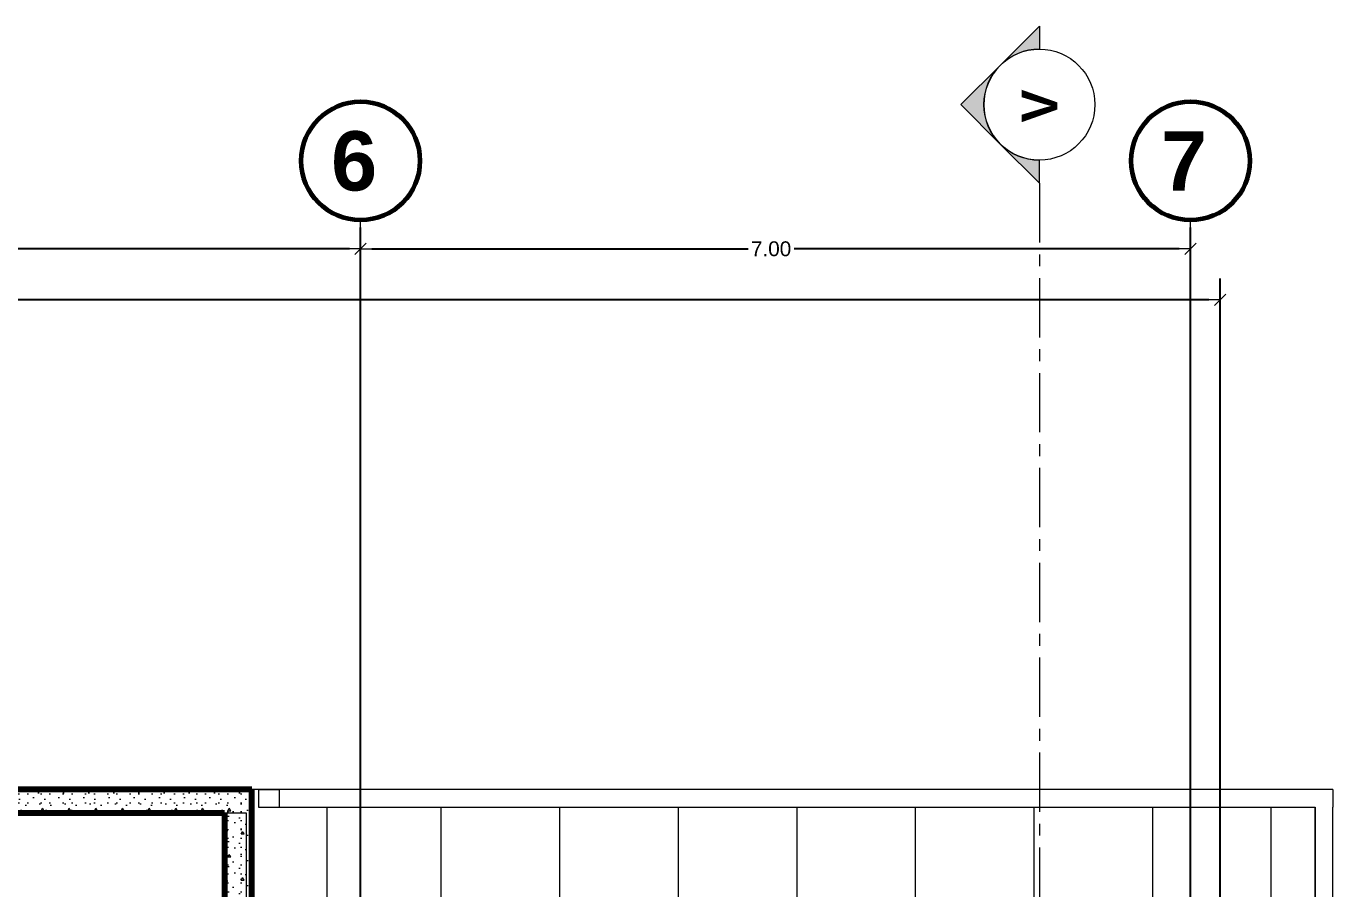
# Model space of a CAD drawing. Header units: inches. Extents: x -38 to 5698, y -33 to 92.
# Drawn here: x 134 to 145.02, y 40.26 to 47.54 of the extents above; entities that cross this region are included whole.
import ezdxf

# ---------------------------------------------------------------- set-up
doc = ezdxf.new("R2010")
doc.units = ezdxf.units.IN
doc.header["$MEASUREMENT"] = 0
doc.set_wipeout_variables(frame=1)
doc.header["$PDMODE"] = 1
doc.linetypes.add('Punto & Raya', pattern=[0.65, 0.5, -0.075, 0, -0.075])
doc.linetypes.add('Wipeout_Contour', pattern=[1, 0, -1])
for name, color, linetype in [('02 _ ARQ _ ALB _ Cotas Ejes', 7, 'Continuous'), ('02 _ ARQ _ ALB _ Ejes Generales', 7, 'Continuous'), ('02 _ ARQ _ ZON _ Espacio.3D', 7, 'Continuous'), ('08 _ STR _ EXT _ 07 Losa Aligerada', 7, 'Continuous'), ('08 _ STR _ EXT _ 08 Placas Inclinadas', 7, 'Continuous'), ('Dibujo 2D - General', 7, 'Continuous'), ('Estructura - 04 MURO', 253, 'Continuous'), ('Marcador - Secciones', 251, 'Continuous')]:
    doc.layers.add(name, color=color, linetype=linetype)
doc.styles.add('Estilo_Generado_1', font='swisseb.ttf')
doc.styles.add('Estilo_Generado_4', font='swisse.ttf')
doc.dimstyles.new('Estilo_Generado__15', dxfattribs={"dimtxt": 0.125, "dimasz": 0.095, "dimexe": 0.18, "dimexo": 0.003, "dimgap": 0, "dimtad": 0, "dimtih": 1, "dimtoh": 1, "dimzin": 0, "dimdsep": 46, "dimtxsty": 'Estilo_Generado_4', "dimblk": 'ARROWHEAD_6', "dimblk1": 'ARROWHEAD_6', "dimblk2": 'ARROWHEAD_6', "dimcen": 0.09, "dimclrd": 144, "dimclre": 144, "dimclrt": 7, "dimadec": 0, "dimazin": 0, "dimtfac": 1, "dimtdec": 4, "dimtmove": 0, "dimatfit": 3, "dimfxl": 1, "dimtolj": 1, "dimtzin": 0, "dimarcsym": 0})
pattern_1 = [(0, (92.5, 3e-09), (0, 0.3897114), [0.024375, -0.200625]), (0, (92.6125, 0.19486), (0, 0.3897114), [0.024375, -0.200625]), (60, (92.5, 3e-09), (-0.3375, 0.1948557), [0.024375, -0.200625]), (60, (92.725, 3e-09), (-0.3375, 0.1948557), [0.024375, -0.200625]), (120, (92.5244, 3e-09), (0.3375, 0.1948557), [0.024375, -0.200625]), (120, (92.7494, 3e-09), (0.3375, 0.1948557), [0.024375, -0.200625]), (0, (92.500015, 0.0375), (0, 0.075), [0, -0.075, 0, -0.1125]), (45, (92.537515, 0.0375), (-0.05303301, 0.05303301), [0, -0.05625, 0, -0.09375])]

# ---------------------------------------------------------------- blocks, each defined once
blk = doc.blocks.new('ARROWHEAD_6')
at = {"color": 0, "linetype": 'Continuous', "lineweight": 0}
for p, q in [((0, 0), (-1, 0)), ((-0.5, -0.5), (0.5, 0.5))]:
    blk.add_line(p, q, dxfattribs=at)
blk = doc.blocks.new('*D84', base_point=(804.059, 0))
at = {"layer": '02 _ ARQ _ ALB _ Cotas Ejes', "color": 144, "linetype": 'Continuous', "lineweight": -2, "transparency": 16777216}
for p, q in [((129.82, 39.653), (129.82, 45.838)), ((136.82, 39.653), (136.82, 45.838)), ((129.915, 45.658), (133.089, 45.658)), ((136.725, 45.658), (133.476, 45.658))]:
    blk.add_line(p, q, dxfattribs=at)
at = {"layer": 'Defpoints', "color": 0, "linetype": 'Continuous', "transparency": 16777216}
for p in [(136.82, 45.658), (129.82, 39.65), (136.82, 39.65)]:
    blk.add_point(p, dxfattribs=at)
at = {"layer": '02 _ ARQ _ ALB _ Cotas Ejes', "color": 144, "linetype": 'Continuous', "lineweight": -2, "transparency": 16777216, "xscale": 0.095, "yscale": 0.095, "zscale": 0.095, "rotation": 180}
blk.add_blockref('ARROWHEAD_6', (129.82, 45.658), dxfattribs=at)
at = {"layer": '02 _ ARQ _ ALB _ Cotas Ejes', "color": 144, "linetype": 'Continuous', "lineweight": -2, "transparency": 16777216, "xscale": 0.095, "yscale": 0.095, "zscale": 0.095}
blk.add_blockref('ARROWHEAD_6', (136.82, 45.658), dxfattribs=at)
at = {"layer": '02 _ ARQ _ ALB _ Cotas Ejes', "color": 7, "linetype": 'Continuous', "lineweight": 13, "transparency": 16777216, "insert": (133.282, 45.658), "char_height": 0.125, "attachment_point": 5, "style": 'Estilo_Generado_4'}
blk.add_mtext('\\A1;7.00', dxfattribs=at)
blk = doc.blocks.new('*D85', base_point=(804.059, 0))
at = {"layer": '02 _ ARQ _ ALB _ Cotas Ejes', "color": 144, "linetype": 'Continuous', "lineweight": -2, "transparency": 16777216}
for p, q in [((136.82, 39.653), (136.82, 45.838)), ((143.82, 39.653), (143.82, 45.838)), ((136.915, 45.658), (140.089, 45.658)), ((143.725, 45.658), (140.476, 45.658))]:
    blk.add_line(p, q, dxfattribs=at)
at = {"layer": 'Defpoints', "color": 0, "linetype": 'Continuous', "transparency": 16777216}
for p in [(143.82, 45.658), (136.82, 39.65), (143.82, 39.65)]:
    blk.add_point(p, dxfattribs=at)
at = {"layer": '02 _ ARQ _ ALB _ Cotas Ejes', "color": 144, "linetype": 'Continuous', "lineweight": -2, "transparency": 16777216, "xscale": 0.095, "yscale": 0.095, "zscale": 0.095, "rotation": 180}
blk.add_blockref('ARROWHEAD_6', (136.82, 45.658), dxfattribs=at)
at = {"layer": '02 _ ARQ _ ALB _ Cotas Ejes', "color": 144, "linetype": 'Continuous', "lineweight": -2, "transparency": 16777216, "xscale": 0.095, "yscale": 0.095, "zscale": 0.095}
blk.add_blockref('ARROWHEAD_6', (143.82, 45.658), dxfattribs=at)
at = {"layer": '02 _ ARQ _ ALB _ Cotas Ejes', "color": 7, "linetype": 'Continuous', "lineweight": 13, "transparency": 16777216, "insert": (140.282, 45.658), "char_height": 0.125, "attachment_point": 5, "style": 'Estilo_Generado_4'}
blk.add_mtext('\\A1;7.00', dxfattribs=at)
blk = doc.blocks.new('*D86', base_point=(804.059, 0))
at = {"layer": '02 _ ARQ _ ALB _ Cotas Ejes', "color": 144, "linetype": 'Continuous', "lineweight": -2, "transparency": 16777216}
for p, q in [((101.57, 39.903), (101.57, 45.409)), ((144.07, 39.903), (144.07, 45.409)), ((101.665, 45.229), (122.52, 45.229)), ((143.975, 45.229), (123.025, 45.229))]:
    blk.add_line(p, q, dxfattribs=at)
at = {"layer": 'Defpoints', "color": 0, "linetype": 'Continuous', "transparency": 16777216}
for p in [(144.07, 45.229), (101.57, 39.9), (144.07, 39.9)]:
    blk.add_point(p, dxfattribs=at)
at = {"layer": '02 _ ARQ _ ALB _ Cotas Ejes', "color": 144, "linetype": 'Continuous', "lineweight": -2, "transparency": 16777216, "xscale": 0.095, "yscale": 0.095, "zscale": 0.095, "rotation": 180}
blk.add_blockref('ARROWHEAD_6', (101.57, 45.229), dxfattribs=at)
at = {"layer": '02 _ ARQ _ ALB _ Cotas Ejes', "color": 144, "linetype": 'Continuous', "lineweight": -2, "transparency": 16777216, "xscale": 0.095, "yscale": 0.095, "zscale": 0.095}
blk.add_blockref('ARROWHEAD_6', (144.07, 45.229), dxfattribs=at)
at = {"layer": '02 _ ARQ _ ALB _ Cotas Ejes', "color": 7, "linetype": 'Continuous', "lineweight": 13, "transparency": 16777216, "insert": (122.773, 45.229), "char_height": 0.125, "attachment_point": 5, "style": 'Estilo_Generado_4'}
blk.add_mtext('\\A1;42.50', dxfattribs=at)

msp = doc.modelspace()

# ---------------------------------------------------------------- hatches: boundary and pattern name
at = {"layer": '08 _ STR _ EXT _ 08 Placas Inclinadas', "linetype": 'Continuous', "lineweight": 9}
h = msp.add_hatch(dxfattribs=at)
h.set_pattern_fill('HORMIGÓN_EN_MASA_0002', style=0, pattern_type=2)
h.set_pattern_definition(pattern_1)
h.paths.add_polyline_path([(131.051, 40.944), (131.686, 40.9), (133.68, 40.9), (135.672, 41.039), (135.672, 41.1), (131.051, 41.1)])
h = msp.add_hatch(dxfattribs=at)
h.set_pattern_fill('HORMIGÓN_EN_MASA_0002', style=0, pattern_type=2)
h.set_pattern_definition(pattern_1)
h.paths.add_polyline_path([(135.672, 40.9), (135.672, 41.039), (133.911, 40.916), (133.911, 40.9)])
at = {"layer": 'Marcador - Secciones', "linetype": 'Continuous', "lineweight": 13}
for points in [[(142.545, 47.536), (142.214, 47.205, -0.198912), (142.545, 47.342)], [(142.214, 47.205), (141.883, 46.874), (142.214, 46.542, -0.414214)], [(142.545, 46.211), (142.545, 46.405, -0.198912), (142.214, 46.542)]]:
    msp.add_hatch(color=7, dxfattribs=at).paths.add_polyline_path(points)

# ---------------------------------------------------------------- linework, layer by layer
at = {"layer": '02 _ ARQ _ ALB _ Ejes Generales', "color": 252, "linetype": 'Punto & Raya', "lineweight": 13}
for p, q in [((136.82, 44.9), (136.82, 45.9)), ((143.82, 44.9), (143.82, 45.9))]:
    msp.add_line(p, q, dxfattribs=at)
at = {"layer": '02 _ ARQ _ ALB _ Ejes Generales', "color": 7, "linetype": 'Continuous', "lineweight": 60}
for centre in [(136.82, 46.4), (143.82, 46.4)]:
    msp.add_circle(centre, 0.5, dxfattribs=at)
at = {"layer": '02 _ ARQ _ ZON _ Espacio.3D', "color": 254, "linetype": 'Continuous', "lineweight": 0, "flags": 128}
msp.add_lwpolyline([(131.206, 40.9), (131.206, 39.45), (135.857, 39.45), (135.857, 40.9)], close=True, dxfattribs=at)
at = {"layer": '08 _ STR _ EXT _ 07 Losa Aligerada', "color": 7, "linetype": 'Continuous', "lineweight": 18, "flags": 128}
msp.add_lwpolyline([(144.07, 26.75), (144.07, 29.7), (144.07, 29.7), (144.07, 35.2), (144.87, 35.2), (145.02, 35.2), (145.02, 41.1), (131.455, 41.1), (131.455, 40.8), (126.548, 40.8), (126.548, 40.5), (115.87, 40.5), (115.87, 43.874), (108.77, 43.874)], dxfattribs=at)
at = {"layer": '08 _ STR _ EXT _ 08 Placas Inclinadas', "color": 7, "linetype": 'Continuous', "lineweight": 80}
for q in [(133.911, 40.9), (133.911, 40.9), (135.672, 39.4)]:
    msp.add_line((135.672, 40.9), q, dxfattribs=at)
at = {"layer": '08 _ STR _ EXT _ 08 Placas Inclinadas', "color": 7, "linetype": 'Continuous', "lineweight": 80, "flags": 128}
msp.add_lwpolyline([(135.672, 41.1), (131.051, 41.1)], dxfattribs=at)
at = {"layer": 'Marcador - Secciones', "color": 7, "linetype": 'Continuous', "lineweight": 13, "flags": 128}
for points in [[(142.545, 47.536), (142.545, 47.342, 0.198912), (142.214, 47.205)], [(142.214, 47.205, 0.414214), (142.214, 46.542), (141.883, 46.874)], [(142.545, 46.211), (142.545, 46.405, -0.198912), (142.214, 46.542)]]:
    msp.add_lwpolyline(points, format="xyb", close=True, dxfattribs=at)
at = {"layer": 'Marcador - Secciones', "color": 7, "linetype": 'Continuous', "lineweight": 13}
msp.add_circle((142.545, 46.874), 0.468, dxfattribs=at)

# ---------------------------------------------------------------- texts
at = {"layer": '02 _ ARQ _ ALB _ Ejes Generales', "color": 7, "lineweight": 30, "char_height": 0.5, "attachment_point": 1, "style": 'Estilo_Generado_1'}
for s, insert in [('\\A1;{\\pql;\\pt0;\\fSwis721 Ex BT|b1|i0|c0|p34;6}', (136.571, 46.65)), ('\\A1;{\\pql;\\pt0;\\fSwis721 Ex BT|b1|i0|c0|p34;7}', (143.571, 46.65))]:
    msp.add_mtext(s, dxfattribs=dict(at, insert=insert))
at = {"layer": 'Marcador - Secciones', "color": 5, "lineweight": 25, "insert": (142.695, 46.723), "char_height": 0.3, "attachment_point": 7, "rotation": 90, "style": 'Estilo_Generado_1'}
msp.add_mtext('\\A1;{\\pql;\\pt0;\\fSwis721 Ex BT|b1|i0|c0|p34;V}', dxfattribs=at)

# ---------------------------------------------------------------- next in the draw order: wipeouts: each hides what was drawn before it
at = {"color": 254, "linetype": 'Wipeout_Contour', "lineweight": 0, "ltscale": 2546.529187}
msp.add_wipeout([(135.903, 41.1), (135.903, 41.056), (136.538, 41.1)], dxfattribs=at).dxf.layer = '08 _ STR _ EXT _ 08 Placas Inclinadas'
at = {"color": 254, "linetype": 'Wipeout_Contour', "lineweight": 0, "ltscale": 5123.845039}
msp.add_wipeout([(144.87, 35.2), (144.87, 40.95), (136.057, 40.95), (136.057, 39.9), (144.07, 39.9), (144.07, 35.2)], dxfattribs=at).dxf.layer = 'Dibujo 2D - General'

# ---------------------------------------------------------------- next in the draw order: hatches: boundary and pattern name
at = {"layer": '08 _ STR _ EXT _ 08 Placas Inclinadas', "linetype": 'Continuous', "lineweight": 9}
h = msp.add_hatch(dxfattribs=at)
h.set_pattern_fill('HORMIGÓN_EN_MASA_0002', style=0, pattern_type=2)
h.set_pattern_definition(pattern_1)
h.paths.add_polyline_path([(135.672, 41.039), (135.903, 41.056), (135.903, 41.1), (135.672, 41.1)])
at = {"layer": 'Dibujo 2D - General', "linetype": 'Continuous', "lineweight": 13}
h = msp.add_hatch(dxfattribs=at)
h.set_pattern_fill('CEMENTO_PULIDO_Y_BRUÑADO_FA', color=251, style=0, pattern_type=2)
h.set_pattern_definition([(0, (92.5, 3e-09), (0, 1), []), (90, (92.5, 3e-09), (-1, 0), [])])
h.paths.add_polyline_path([(144.87, 35.2), (144.87, 40.95), (136.057, 40.95), (136.057, 39.9), (144.07, 39.9), (144.07, 35.2)])

# ---------------------------------------------------------------- next in the draw order: linework, layer by layer
at = {"layer": 'Dibujo 2D - General', "color": 251, "linetype": 'Continuous', "lineweight": 13, "flags": 128}
msp.add_lwpolyline([(144.87, 35.2), (144.87, 40.95), (136.057, 40.95), (136.057, 39.9), (144.07, 39.9), (144.07, 35.2)], close=True, dxfattribs=at)

# ---------------------------------------------------------------- next in the draw order: wipeouts: each hides what was drawn before it
at = {"color": 254, "linetype": 'Wipeout_Contour', "lineweight": 0, "ltscale": 5092.408922}
msp.add_wipeout([(135.903, 39.4), (136.17, 39.4), (136.17, 39.9), (136.538, 39.9), (136.538, 41.1), (135.903, 41.056)], dxfattribs=at).dxf.layer = '08 _ STR _ EXT _ 08 Placas Inclinadas'
at = {"color": 254, "linetype": 'Wipeout_Contour', "lineweight": 0, "ltscale": 2572.006327}
msp.add_wipeout([(144.87, 40.95), (145.02, 40.95), (145.02, 41.1)], dxfattribs=at).dxf.layer = 'Estructura - 04 MURO'

# ---------------------------------------------------------------- next in the draw order: hatches: boundary and pattern name
at = {"layer": '08 _ STR _ EXT _ 08 Placas Inclinadas', "linetype": 'Continuous', "lineweight": 9}
h = msp.add_hatch(dxfattribs=at)
h.set_pattern_fill('HORMIGÓN_EN_MASA_0002', style=0, pattern_type=2)
h.set_pattern_definition(pattern_1)
h.paths.add_polyline_path([(135.903, 40.9), (135.903, 41.056), (135.672, 41.039), (135.672, 40.9)])
h = msp.add_hatch(dxfattribs=at)
h.set_pattern_fill('HORMIGÓN_EN_MASA_0002', style=0, pattern_type=2)
h.set_pattern_definition(pattern_1)
h.paths.add_polyline_path([(135.672, 40.9), (135.672, 39.4), (135.903, 39.4), (135.903, 40.9)])

# ---------------------------------------------------------------- next in the draw order: linework, layer by layer
at = {"layer": '08 _ STR _ EXT _ 08 Placas Inclinadas', "color": 7, "linetype": 'Continuous', "lineweight": 80}
for p, q in [((135.903, 41.056), (135.903, 41.1)), ((135.903, 40.9), (135.903, 41.056)), ((135.903, 39.4), (135.903, 40.9))]:
    msp.add_line(p, q, dxfattribs=at)
at = {"layer": '08 _ STR _ EXT _ 08 Placas Inclinadas', "color": 7, "linetype": 'Continuous', "lineweight": 80, "flags": 128}
msp.add_lwpolyline([(135.903, 41.1), (135.672, 41.1)], dxfattribs=at)
at = {"layer": '08 _ STR _ EXT _ 08 Placas Inclinadas', "color": 7, "linetype": 'Continuous', "lineweight": 13, "flags": 128}
for points in [[(136.538, 41.1), (135.903, 41.1)], [(136.538, 39.9), (136.538, 41.1)]]:
    msp.add_lwpolyline(points, dxfattribs=at)

# ---------------------------------------------------------------- next in the draw order: wipeouts: each hides what was drawn before it
at = {"color": 254, "linetype": 'Wipeout_Contour', "lineweight": 0, "ltscale": 2547.101095}
msp.add_wipeout([(136.711, 40.95), (136.134, 41.065), (136.134, 40.95)], dxfattribs=at).dxf.layer = 'Estructura - 04 MURO'

# ---------------------------------------------------------------- next in the draw order: wipeouts: each hides what was drawn before it
at = {"color": 254, "linetype": 'Wipeout_Contour', "lineweight": 0, "ltscale": 3395.935316}
msp.add_wipeout([(136.134, 41.1), (136.134, 41.065), (136.711, 40.95), (136.711, 41.1)], dxfattribs=at).dxf.layer = 'Estructura - 04 MURO'

# ---------------------------------------------------------------- next in the draw order: linework, layer by layer
at = {"layer": 'Estructura - 04 MURO', "color": 7, "linetype": 'Continuous', "lineweight": 13}
msp.add_line((136.134, 41.1), (136.134, 41.065), dxfattribs=at)

# ---------------------------------------------------------------- next in the draw order: wipeouts: each hides what was drawn before it
at = {"color": 254, "linetype": 'Wipeout_Contour', "lineweight": 0, "ltscale": 3413.344999}
msp.add_wipeout([(144.87, 41.1), (136.711, 41.1), (136.711, 40.95), (144.87, 40.95)], dxfattribs=at).dxf.layer = 'Estructura - 04 MURO'

# ---------------------------------------------------------------- next in the draw order: linework, layer by layer
at = {"layer": '02 _ ARQ _ ALB _ Ejes Generales', "color": 252, "linetype": 'Punto & Raya', "lineweight": 13}
for p, q in [((136.82, 3.05), (136.82, 44.9)), ((143.82, 3.05), (143.82, 44.9))]:
    msp.add_line(p, q, dxfattribs=at)
at = {"layer": 'Marcador - Secciones', "color": 251, "linetype": 'Punto & Raya', "lineweight": 13}
msp.add_line((142.545, 46.211), (142.545, 0.947), dxfattribs=at)

# ---------------------------------------------------------------- next in the draw order: dimensions: what is measured, and where the dimension line sits
at = {"layer": '02 _ ARQ _ ALB _ Cotas Ejes', "color": 144, "linetype": 'Continuous', "lineweight": 13}
dim = msp.add_linear_dim(base=(143.82, 45.658), p1=(136.82, 39.65), p2=(143.82, 39.65), dimstyle='Estilo_Generado__15', dxfattribs=at)
dim.commit()
dim.dimension.update_dxf_attribs({"geometry": '*D85', "text_midpoint": (140.282, 45.658), "dimtype": 160})

# ---------------------------------------------------------------- next in the draw order: wipeouts: each hides what was drawn before it
at = {"color": 254, "linetype": 'Wipeout_Contour', "lineweight": 0, "ltscale": 2572.910373}
msp.add_wipeout([(144.87, 41.1), (144.87, 40.95), (145.02, 41.1)], dxfattribs=at).dxf.layer = 'Estructura - 04 MURO'

# ---------------------------------------------------------------- next in the draw order: linework, layer by layer
at = {"layer": 'Estructura - 04 MURO', "color": 7, "linetype": 'Continuous', "lineweight": 13, "flags": 128}
for points in [[(145.02, 41.1), (136.134, 41.1)], [(145.02, 41.1), (145.02, 40.95)], [(136.711, 40.95), (144.87, 40.95)]]:
    msp.add_lwpolyline(points, dxfattribs=at)

# ---------------------------------------------------------------- next in the draw order: wipeouts: each hides what was drawn before it
at = {"color": 254, "linetype": 'Wipeout_Contour', "lineweight": 0, "ltscale": 2545.415486}
msp.add_wipeout([(135.96, 41.1), (136.134, 41.065), (136.134, 41.1)], dxfattribs=at).dxf.layer = 'Estructura - 04 MURO'
at = {"color": 254, "linetype": 'Wipeout_Contour', "lineweight": 0, "ltscale": 3429.419185}
msp.add_wipeout([(144.87, 40.95), (144.87, 35.2), (145.02, 35.2), (145.02, 40.95)], dxfattribs=at).dxf.layer = 'Estructura - 04 MURO'

# ---------------------------------------------------------------- next in the draw order: linework, layer by layer
at = {"layer": 'Estructura - 04 MURO', "color": 7, "linetype": 'Continuous', "lineweight": 13, "flags": 128}
for points in [[(144.87, 40.95), (144.87, 35.2)], [(145.02, 35.2), (145.02, 40.95)]]:
    msp.add_lwpolyline(points, dxfattribs=at)

# ---------------------------------------------------------------- next in the draw order: wipeouts: each hides what was drawn before it
at = {"color": 254, "linetype": 'Wipeout_Contour', "lineweight": 0, "ltscale": 3394.380405}
msp.add_wipeout([(135.96, 41.1), (135.96, 40.95), (136.134, 40.95), (136.134, 41.065)], dxfattribs=at).dxf.layer = 'Estructura - 04 MURO'

# ---------------------------------------------------------------- next in the draw order: linework, layer by layer
at = {"layer": 'Estructura - 04 MURO', "color": 7, "linetype": 'Continuous', "lineweight": 13}
for p, q in [((136.134, 41.1), (136.134, 41.065)), ((136.134, 41.065), (136.134, 40.95)), ((136.134, 40.95), (136.134, 40.95))]:
    msp.add_line(p, q, dxfattribs=at)
at = {"layer": 'Estructura - 04 MURO', "color": 7, "linetype": 'Continuous', "lineweight": 13, "flags": 128}
for points in [[(135.96, 41.1), (136.134, 41.1)], [(135.96, 41.1), (135.96, 40.95)], [(135.96, 40.95), (136.134, 40.95)], [(136.134, 40.95), (136.711, 40.95)]]:
    msp.add_lwpolyline(points, dxfattribs=at)

# ---------------------------------------------------------------- next in the draw order: dimensions: what is measured, and where the dimension line sits
at = {"layer": '02 _ ARQ _ ALB _ Cotas Ejes', "color": 144, "linetype": 'Continuous', "lineweight": 13}
for base, p1, p2, picture, middle in [((136.82, 45.658), (129.82, 39.65), (136.82, 39.65), '*D84', (133.282, 45.658)), ((144.07, 45.229), (101.57, 39.9), (144.07, 39.9), '*D86', (122.773, 45.229))]:
    dim = msp.add_linear_dim(base=base, p1=p1, p2=p2, dimstyle='Estilo_Generado__15', dxfattribs=at)
    dim.commit()
    dim.dimension.update_dxf_attribs({"geometry": picture, "text_midpoint": middle, "dimtype": 160})

doc.saveas('drawing.dxf')
